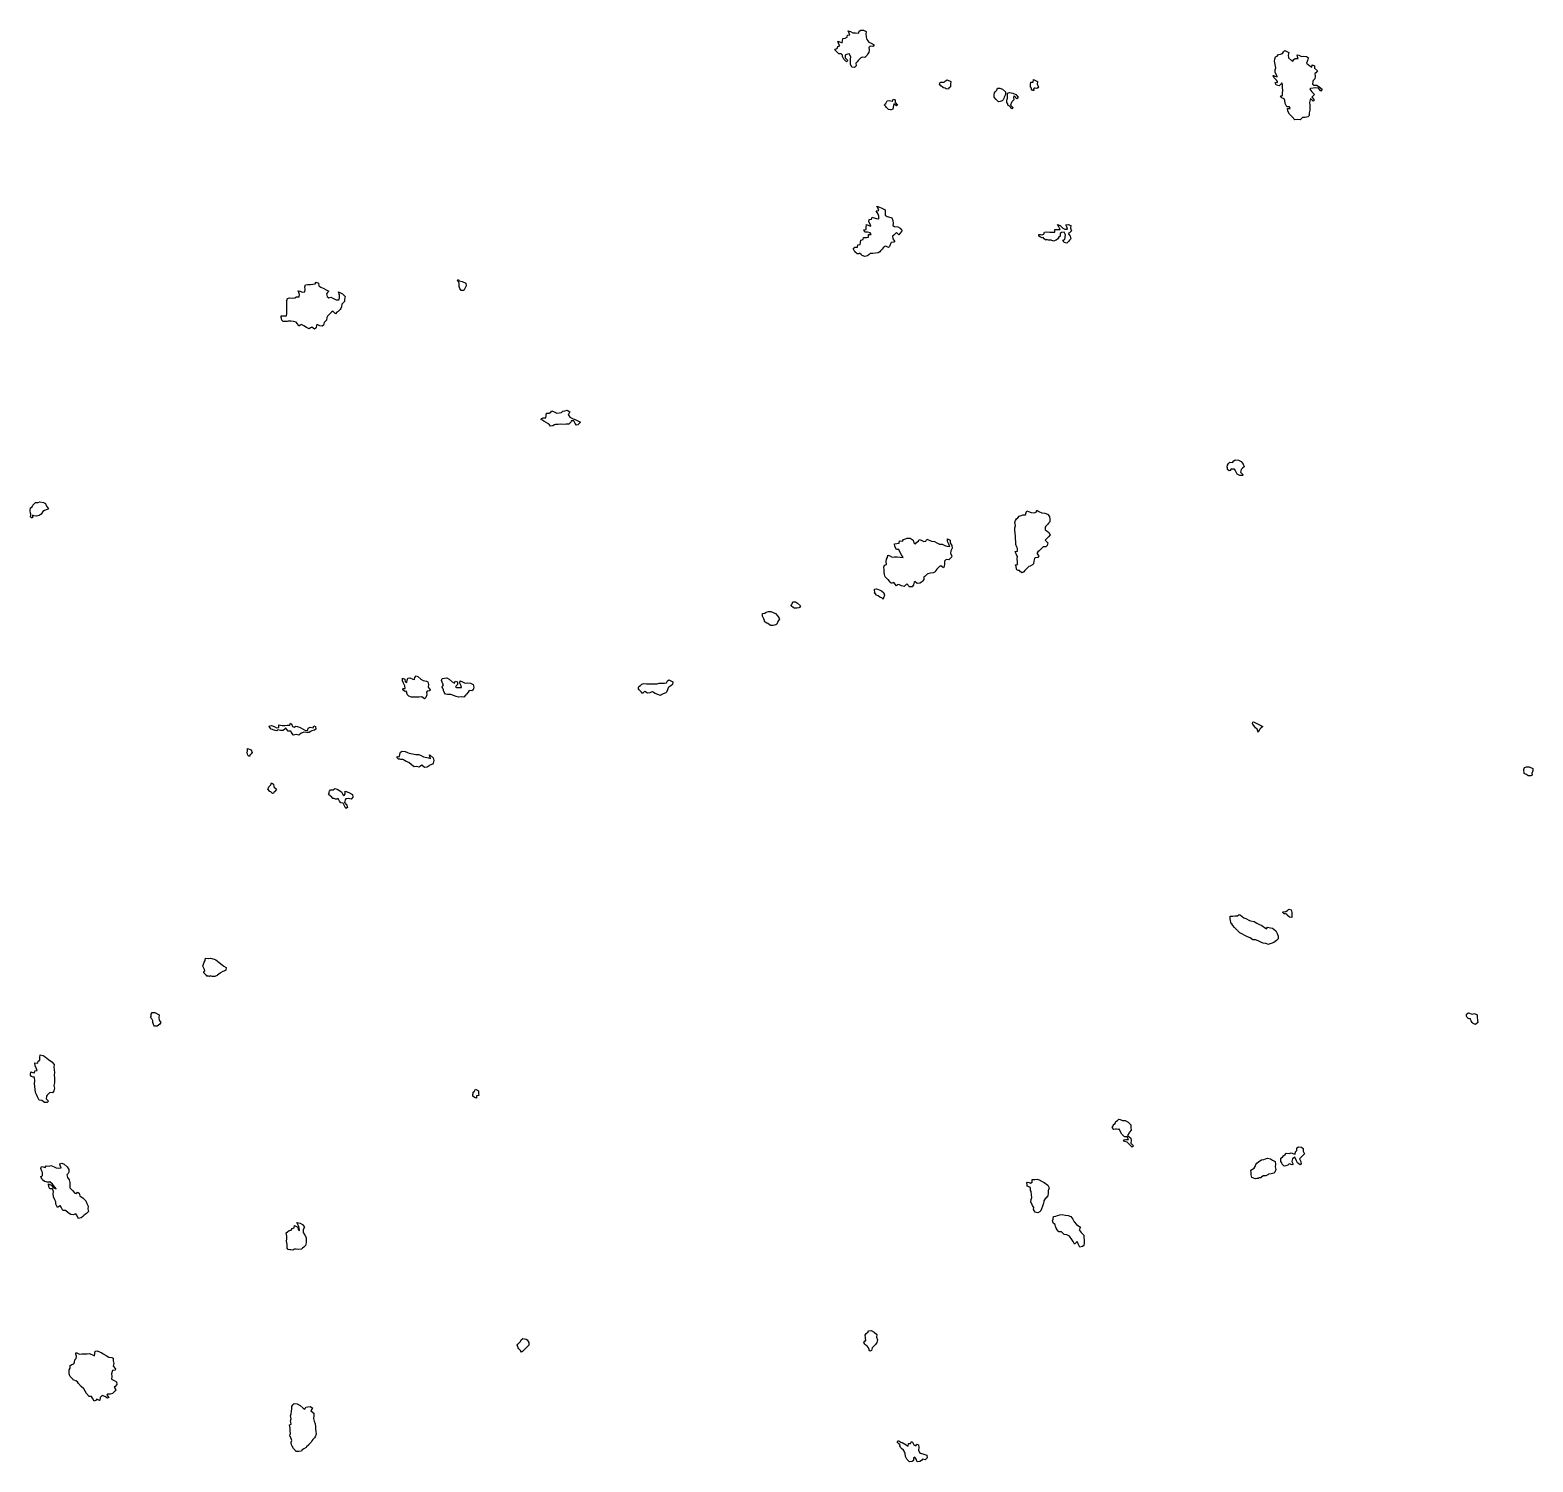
# Model space of a CAD drawing. Extents: x 450006 to 454999, y 6465006 to 6474995.
# Drawn here: x 453782 to 454929, y 6472734 to 6473826 of the extents above; entities that cross this region are included whole.
import ezdxf

# ---------------------------------------------------------------- set-up
doc = ezdxf.new("R2010")
doc.units = 0

msp = doc.modelspace()

# ---------------------------------------------------------------- linework, layer by layer
at = {"layer": '1010'}
for points in [[(454397, 6473810), (454396, 6473811), (454396.34, 6473811.64), (454397, 6473811.98), (454397.74, 6473812.24), (454398.38, 6473813.6), (454399.94, 6473814.04), (454399, 6473815.54), (454398.3, 6473817.68), (454400.44, 6473817), (454401.66, 6473816.32), (454401.9, 6473818.08), (454402.28, 6473819.7), (454404, 6473819.98), (454405.34, 6473820.64), (454405.74, 6473822.24), (454407.48, 6473822.5), (454407, 6473823.94), (454406.28, 6473825.7), (454408.08, 6473825), (454409.9, 6473824.08), (454411.92, 6473824.06), (454414.16, 6473823.82), (454414.6, 6473825.38), (454415.8, 6473826.18), (454418, 6473825.98), (454419.98, 6473825), (454419.64, 6473823), (454419.92, 6473821), (454420.48, 6473819), (454421.98, 6473817), (454423.7, 6473816.28), (454426.18, 6473815), (454425, 6473813.7), (454423, 6473814), (454421.98, 6473813), (454422.28, 6473811), (454422.08, 6473809), (454421, 6473807.9), (454420.62, 6473807), (454419, 6473805.36), (454417, 6473805.48), (454415.98, 6473805), (454415, 6473804), (454413.98, 6473803), (454413, 6473802), (454411.98, 6473801), (454412.3, 6473799), (454411, 6473797.5), (454409, 6473797.94), (454407.94, 6473800.04), (454408, 6473801.98), (454408, 6473803.98), (454408.22, 6473805.76), (454407, 6473808.1), (454405, 6473807.56), (454403.98, 6473807), (454403.98, 6473805), (454405.98, 6473803), (454405, 6473802), (454403, 6473804), (454402, 6473805.98), (454402, 6473807), (454401, 6473808), (454399.98, 6473808), (454399, 6473808), (454398, 6473809), (454397, 6473810), (454397, 6473810)], [(454731, 6473790), (454730.6, 6473791), (454730.48, 6473791.5), (454731, 6473791.62), (454731.9, 6473791), (454733.46, 6473790.52), (454733, 6473792.08), (454732.12, 6473793.86), (454732.02, 6473795.96), (454732.66, 6473797.32), (454732.04, 6473799.94), (454731.6, 6473802.38), (454731.9, 6473804.08), (454732.3, 6473805.68), (454733.66, 6473806.32), (454734.48, 6473807.5), (454736.06, 6473807.92), (454737.72, 6473808.26), (454738.28, 6473809.7), (454739.44, 6473810.54), (454742.42, 6473809), (454742.04, 6473807), (454742.3, 6473805), (454744.38, 6473803), (454745.42, 6473802.56), (454746.32, 6473803.66), (454747.4, 6473804.58), (454749.48, 6473804.5), (454749, 6473805.82), (454748.76, 6473807.22), (454750.16, 6473807), (454752, 6473805.98), (454753.62, 6473806.36), (454756, 6473805.98), (454757.46, 6473805), (454757, 6473804), (454756.66, 6473803), (454756.04, 6473801), (454758.54, 6473799), (454760, 6473797.98), (454760.22, 6473799.76), (454761.98, 6473799), (454761.98, 6473797), (454764.44, 6473795), (454763, 6473793.44), (454762.4, 6473793), (454762.52, 6473791), (454762.26, 6473789), (454761, 6473787.72), (454760.66, 6473787), (454760.52, 6473785), (454761.76, 6473784.22), (454763.9, 6473784.08), (454765.72, 6473783), (454767.78, 6473781), (454767, 6473779.62), (454765, 6473781.9), (454763, 6473782.14), (454761, 6473781.98), (454759, 6473781.52), (454758.46, 6473781), (454759.98, 6473779), (454761.98, 6473777), (454761, 6473776), (454760.06, 6473775), (454761.84, 6473773), (454761, 6473772), (454759, 6473773.92), (454758.66, 6473773), (454758.32, 6473771), (454758.48, 6473769), (454758.58, 6473767), (454758.5, 6473765), (454757.98, 6473763), (454758.08, 6473761), (454757, 6473760.06), (454755, 6473759.52), (454753, 6473759.5), (454752.32, 6473759), (454751, 6473757.66), (454749, 6473758.08), (454747, 6473757.82), (454745, 6473760), (454743, 6473762.14), (454741.64, 6473764.34), (454741.54, 6473766.44), (454743.6, 6473766.38), (454743, 6473767.66), (454741, 6473767.74), (454739.74, 6473770.24), (454739.46, 6473772.52), (454739, 6473773.76), (454737, 6473774.6), (454736, 6473775.98), (454737.7, 6473776.28), (454737.58, 6473778.4), (454737.82, 6473780.16), (454737.74, 6473782.24), (454737.62, 6473784.36), (454737, 6473786), (454736.24, 6473785), (454735, 6473783.74), (454733, 6473784.06), (454731.94, 6473786.04), (454733, 6473786.56), (454733.74, 6473786.24), (454733.76, 6473787), (454733, 6473788), (454732, 6473789), (454731, 6473790), (454731, 6473790)], [(454477, 6473783.62), (454475.8, 6473785), (454476.06, 6473785.92), (454477, 6473786.48), (454477.46, 6473786.52), (454479.54, 6473786.44), (454480.46, 6473787.52), (454481.7, 6473788.28), (454484.44, 6473787), (454484.26, 6473785), (454484.24, 6473783), (454483, 6473781.74), (454482.8, 6473781.18), (454481, 6473781.26), (454480.12, 6473781.86), (454479, 6473782.02), (454477.84, 6473783), (454477, 6473783.62), (454477, 6473783.62)], [(454547, 6473780), (454546, 6473781), (454546, 6473781.98), (454545.36, 6473783), (454545.42, 6473784.56), (454545.6, 6473786.38), (454547.48, 6473786.5), (454547.56, 6473788.42), (454550.72, 6473787), (454550.48, 6473785), (454551.52, 6473783), (454551, 6473782.12), (454550.28, 6473781.7), (454549, 6473781.96), (454548.22, 6473781.76), (454547.54, 6473781), (454547.98, 6473780), (454547, 6473780), (454547, 6473780)], [(454435, 6473767.86), (454434.04, 6473769), (454434.28, 6473769.7), (454435, 6473770.28), (454435.24, 6473770.74), (454435.88, 6473772.1), (454437.52, 6473772.46), (454440, 6473771.98), (454440.58, 6473773.4), (454441.98, 6473773), (454441.98, 6473771), (454443.98, 6473769), (454443, 6473768.38), (454441, 6473770), (454440.78, 6473769), (454440.62, 6473767), (454440.22, 6473765.76), (454439, 6473765.4), (454438.56, 6473765.42), (454437, 6473765.66), (454435.5, 6473767), (454435, 6473767.86), (454435, 6473767.86)], [(454519, 6473773.52), (454517.52, 6473775), (454517.52, 6473776.46), (454517.54, 6473777), (454517.76, 6473778.22), (454518.6, 6473779.38), (454519.74, 6473780.24), (454520.08, 6473781.9), (454522, 6473781.98), (454523.98, 6473781), (454526.22, 6473779), (454526.16, 6473777), (454525.38, 6473775), (454525, 6473773.9), (454524.44, 6473773), (454523.78, 6473772.2), (454523, 6473771.84), (454522.3, 6473771.68), (454521, 6473771.4), (454519.4, 6473773), (454519, 6473773.52), (454519, 6473773.52)], [(454529, 6473768.44), (454528, 6473769), (454528, 6473769.98), (454527.24, 6473771), (454527.24, 6473772.74), (454527.78, 6473774.2), (454527.86, 6473776.12), (454527.92, 6473778.06), (454529.42, 6473778.56), (454531.94, 6473778.04), (454534.04, 6473777), (454535.82, 6473775), (454535, 6473773.82), (454533, 6473775.94), (454532.4, 6473775), (454532.64, 6473773), (454531, 6473771.34), (454530.74, 6473771), (454529.98, 6473769), (454531, 6473767.98), (454531.98, 6473767), (454531.58, 6473766.4), (454531, 6473766), (454530.44, 6473767), (454529, 6473768.44), (454529, 6473768.44)], [(454411, 6473657.62), (454410.24, 6473659), (454410.28, 6473659.7), (454411, 6473660.3), (454411.36, 6473660.62), (454413.4, 6473660.58), (454413.6, 6473662.38), (454415.32, 6473662.66), (454415.76, 6473664.22), (454416, 6473665.98), (454417.56, 6473666.42), (454418, 6473667.98), (454420.14, 6473667.84), (454421.7, 6473668.28), (454421.82, 6473670.16), (454423.8, 6473670.18), (454423, 6473671.4), (454421, 6473672), (454419, 6473672), (454418.22, 6473673.76), (454420, 6473673.98), (454420.08, 6473675.9), (454420.24, 6473677.74), (454421.98, 6473677), (454423.4, 6473676.58), (454423, 6473678), (454422.02, 6473679.96), (454422.36, 6473681.62), (454424, 6473681.98), (454424.46, 6473683.52), (454425.98, 6473683), (454427.54, 6473682.44), (454429.68, 6473682.3), (454429.74, 6473684.24), (454429, 6473685.82), (454427.58, 6473688.4), (454429.5, 6473688.48), (454429, 6473689.94), (454428.2, 6473691.78), (454430.04, 6473691), (454431.4, 6473690.58), (454434.58, 6473689), (454434.58, 6473687), (454434.36, 6473685), (454436.1, 6473683.88), (454438.76, 6473683.22), (454439.66, 6473683), (454440.34, 6473681), (454440.58, 6473679), (454440.36, 6473677), (454441.54, 6473676.44), (454444, 6473675.98), (454445.98, 6473675), (454447.48, 6473673), (454447, 6473672.48), (454445.76, 6473671), (454445, 6473669.96), (454443, 6473671.8), (454442.38, 6473671), (454441, 6473669.6), (454439.98, 6473669), (454440.42, 6473667), (454441.74, 6473665), (454441, 6473664.48), (454439, 6473664.12), (454438.52, 6473663), (454437.7, 6473661), (454437, 6473660.36), (454435, 6473661.38), (454434.12, 6473661), (454433, 6473660.02), (454432.12, 6473659), (454431, 6473657.7), (454430.28, 6473657), (454429, 6473656.2), (454427, 6473655.94), (454425, 6473655.78), (454423, 6473655.82), (454422.34, 6473655), (454421, 6473654.06), (454419, 6473653.4), (454417, 6473654.1), (454416.08, 6473655), (454415, 6473656.02), (454414.38, 6473655.6), (454413, 6473655.44), (454411.44, 6473657), (454411, 6473657.62), (454411, 6473657.62)], [(454553, 6473668.14), (454551.76, 6473669), (454551.78, 6473670.2), (454553, 6473670.22), (454554, 6473669.98), (454555.42, 6473670.56), (454555.96, 6473672.02), (454557.74, 6473672.24), (454560, 6473671.98), (454562.06, 6473671.92), (454563.88, 6473672.1), (454564, 6473673.98), (454566, 6473673.98), (454567.86, 6473674.12), (454567, 6473676), (454566, 6473677.98), (454567.98, 6473677), (454569.98, 6473675), (454571.56, 6473674.42), (454573.6, 6473674.38), (454573, 6473676.16), (454572.32, 6473677.66), (454574.12, 6473677.86), (454576.08, 6473677), (454575.98, 6473675), (454576.52, 6473673), (454575, 6473671.46), (454573.98, 6473671), (454575.68, 6473669), (454576.16, 6473667), (454575, 6473666), (454574.26, 6473665), (454573, 6473663.58), (454571, 6473664), (454570, 6473665.98), (454571.58, 6473666.4), (454571.74, 6473668.24), (454572, 6473669.98), (454571, 6473672), (454569, 6473671.86), (454567.98, 6473671), (454568.08, 6473669), (454567, 6473668.16), (454566.24, 6473667), (454565, 6473665.92), (454563, 6473665.22), (454561, 6473665.88), (454559, 6473666), (454557.64, 6473666.34), (454557, 6473665.78), (454555.78, 6473667), (454555, 6473668), (454554.22, 6473667.76), (454553, 6473668.14), (454553, 6473668.14)], [(454109, 6473634), (454108.2, 6473635), (454108.42, 6473635.56), (454109, 6473635.98), (454109.38, 6473635), (454111.7, 6473634.28), (454114.56, 6473633), (454114.64, 6473631), (454113.82, 6473629), (454113, 6473627.58), (454111, 6473627.4), (454109.8, 6473629), (454109.4, 6473630.58), (454109.38, 6473631), (454109.38, 6473632.6), (454109.54, 6473633), (454109, 6473634), (454109, 6473634)], [(453975, 6473603.84), (453974.14, 6473605), (453973.84, 6473606.14), (453973.68, 6473607), (453973.68, 6473608.3), (453975.88, 6473608.1), (453977.72, 6473608.26), (453978, 6473609.98), (453978, 6473611.98), (453978, 6473613.98), (453978, 6473615.98), (453978, 6473617.98), (453978, 6473619.98), (453978.48, 6473621.5), (453980.04, 6473621.94), (453982.24, 6473621.74), (453983.94, 6473622.04), (453985.32, 6473622.66), (453987.34, 6473622.64), (453987.56, 6473624.42), (453987, 6473626), (453986.66, 6473627.32), (453987.98, 6473627), (453989.74, 6473626.24), (453991.56, 6473626.42), (453991.82, 6473628.16), (453991.58, 6473630.4), (453992.22, 6473631.76), (453994, 6473631.98), (453995.86, 6473632.12), (453997.74, 6473632.24), (453999.5, 6473632.48), (454000.2, 6473633.78), (454001.98, 6473633), (454002.4, 6473631), (454003.9, 6473630.08), (454006.18, 6473629), (454007.88, 6473628.1), (454010.02, 6473627), (454009, 6473625.88), (454008.3, 6473625), (454008.62, 6473623), (454010, 6473621.98), (454011.52, 6473622.46), (454014.46, 6473621), (454015.54, 6473620.44), (454017.64, 6473620.34), (454018, 6473621.98), (454018.02, 6473623.96), (454017.4, 6473626.58), (454020.52, 6473625), (454022.32, 6473623), (454021.98, 6473621), (454021.98, 6473619), (454021, 6473618), (454019.98, 6473617), (454019.76, 6473615), (454019, 6473613.86), (454018.54, 6473613), (454017, 6473611.44), (454016.18, 6473611), (454015, 6473609.8), (454013, 6473611.68), (454011.98, 6473611), (454011, 6473610), (454009.98, 6473609), (454009, 6473608), (454008.48, 6473607), (454008.26, 6473605), (454007, 6473603.72), (454006.38, 6473603), (454005.88, 6473601), (454005, 6473600.38), (454003, 6473600.44), (454001, 6473601.62), (454000.44, 6473601), (454000.28, 6473599), (453999, 6473597.98), (453997, 6473599.5), (453995.98, 6473599), (453995, 6473598.34), (453993, 6473599.32), (453991, 6473600.44), (453989, 6473601.68), (453987.98, 6473601), (453987, 6473600.3), (453986, 6473601.98), (453985, 6473603.48), (453983, 6473603.74), (453981, 6473604), (453979.98, 6473604), (453979, 6473604), (453978.16, 6473603.82), (453977, 6473603.82), (453976.14, 6473603.84), (453975, 6473603.84), (453975, 6473603.84)], [(454173, 6473528.5), (454171.86, 6473529), (454172.12, 6473529.86), (454173, 6473530.02), (454173.58, 6473530.4), (454175.56, 6473530.42), (454175.74, 6473532.24), (454176.14, 6473533.84), (454178, 6473533.98), (454179.32, 6473534.66), (454180.18, 6473535.8), (454181.9, 6473535), (454184, 6473533.98), (454185.84, 6473534.14), (454187.44, 6473534.54), (454188.48, 6473535.5), (454190.16, 6473535.82), (454191.74, 6473536.24), (454193.8, 6473535), (454193, 6473533.52), (454192.66, 6473533), (454193.9, 6473531), (454196.34, 6473529.64), (454197.98, 6473529), (454200, 6473527.98), (454201.98, 6473527), (454201, 6473526), (454199.98, 6473525), (454199, 6473524.66), (454198, 6473525.98), (454197, 6473528), (454195, 6473528), (454194.54, 6473527), (454193, 6473525.48), (454191, 6473525.42), (454189, 6473525.32), (454187, 6473525.46), (454185, 6473525.36), (454183, 6473525.32), (454182.28, 6473525), (454181, 6473524.28), (454179, 6473524.06), (454178.28, 6473525), (454177, 6473526), (454175.32, 6473527), (454175, 6473527.32), (454174.38, 6473527.6), (454173, 6473528.5), (454173, 6473528.5)], [(454697, 6473489.86), (454695.74, 6473491), (454695.74, 6473492.24), (454695.4, 6473493), (454695.7, 6473494.28), (454696.34, 6473495.64), (454697.34, 6473496.64), (454699.6, 6473496.38), (454700.42, 6473497.56), (454701.64, 6473498.34), (454704, 6473497.98), (454706.06, 6473497), (454707.54, 6473495), (454708.38, 6473493), (454707, 6473492), (454705.98, 6473491), (454705.58, 6473489), (454707.72, 6473487), (454707, 6473486.28), (454705, 6473486.4), (454703, 6473487.46), (454701.46, 6473490.52), (454701, 6473491.16), (454700.78, 6473491.2), (454699, 6473491.2), (454698.58, 6473491.4), (454698.24, 6473491), (454697.76, 6473490.22), (454697, 6473489.86), (454697, 6473489.86)], [(453783, 6473454), (453782, 6473455), (453782.52, 6473455.46), (453782.52, 6473457), (453782.34, 6473457.64), (453782.18, 6473459.8), (453782.24, 6473461.74), (453783.6, 6473462.38), (453784.14, 6473463.84), (453785.22, 6473464.76), (453786.1, 6473465.88), (453788.16, 6473465.82), (453789.56, 6473466.42), (453792.18, 6473465.8), (453793.84, 6473465), (453794.46, 6473463), (453796.04, 6473461), (453795, 6473460.36), (453793, 6473459.64), (453791.78, 6473459), (453791, 6473457.58), (453790.44, 6473457), (453789, 6473455.98), (453787, 6473455.32), (453786.58, 6473455.4), (453785, 6473455.58), (453783.76, 6473456.22), (453783.76, 6473455), (453783.98, 6473454), (453783, 6473454), (453783, 6473454)], [(454535, 6473414.38), (454534.5, 6473415), (454534.78, 6473415.2), (454534.5, 6473417), (454533.84, 6473418.14), (454535.52, 6473418.46), (454535.48, 6473420.5), (454535.28, 6473422.7), (454535.44, 6473424.54), (454535, 6473425.42), (454533.6, 6473428.38), (454535.4, 6473428.58), (454535.32, 6473430.66), (454535, 6473431.8), (454534.24, 6473433.74), (454534.18, 6473435.8), (454533.88, 6473438.1), (454533.98, 6473440), (454533.66, 6473442.32), (454533.32, 6473444.66), (454533.5, 6473446.48), (454533.78, 6473448.2), (454533.52, 6473450.46), (454533.9, 6473452.08), (454534.74, 6473453.24), (454535.8, 6473454.18), (454536.74, 6473455.24), (454538.22, 6473455.76), (454539.72, 6473456.26), (454541.66, 6473456.32), (454541.92, 6473458.06), (454542.52, 6473459.46), (454543.94, 6473459), (454545.74, 6473458.24), (454548.16, 6473457.82), (454549.56, 6473458.42), (454550.12, 6473459.86), (454551.66, 6473459), (454554, 6473457.98), (454556.22, 6473457.76), (454558.28, 6473457), (454559.78, 6473455), (454560.22, 6473453), (454560, 6473451), (454559, 6473449.98), (454558.22, 6473449), (454557, 6473447.76), (454556.52, 6473447), (454556.56, 6473445), (454558, 6473443.98), (454559.32, 6473443), (454560.38, 6473441), (454559, 6473439.6), (454558.48, 6473439), (454557, 6473437.5), (454556.44, 6473437), (454558.64, 6473435), (454557.98, 6473433), (454557, 6473432), (454555, 6473432), (454554.08, 6473431), (454553, 6473429.9), (454552.02, 6473429), (454551, 6473428.12), (454550.14, 6473427), (454551.8, 6473425), (454551, 6473423.88), (454549, 6473423.68), (454548.28, 6473423), (454547.98, 6473421), (454547.76, 6473419), (454547, 6473418.18), (454545, 6473417.32), (454543.98, 6473417), (454543, 6473416.02), (454542.12, 6473415), (454541, 6473413.82), (454540.22, 6473413), (454539.54, 6473412.44), (454539, 6473412.1), (454537.76, 6473413), (454537, 6473413.82), (454535.98, 6473414), (454535, 6473414.38), (454535, 6473414.38)], [(454435, 6473408.54), (454434.58, 6473409), (454434.32, 6473409.66), (454434.04, 6473411), (454433.7, 6473412.28), (454433.62, 6473414.36), (454433.44, 6473416.54), (454434.04, 6473417.94), (454435.46, 6473418.52), (454435.32, 6473420.66), (454435.52, 6473422.46), (454436.26, 6473423.72), (454436.44, 6473425.54), (454437.98, 6473425), (454439.86, 6473424.12), (454441.66, 6473424.32), (454443.74, 6473424.24), (454446, 6473423.98), (454448.12, 6473423.86), (454447, 6473425.94), (454445.74, 6473428.24), (454445, 6473429.98), (454443, 6473430.02), (454441.82, 6473432.16), (454441.64, 6473434.34), (454443.4, 6473434.58), (454445.22, 6473434.76), (454445.36, 6473436.62), (454447.72, 6473436.26), (454448.52, 6473437.46), (454449.9, 6473438.08), (454451.36, 6473438.62), (454453.5, 6473438.48), (454455.74, 6473437), (454456.26, 6473435), (454457.72, 6473434.26), (454458.5, 6473435.48), (454459.78, 6473436.2), (454460.36, 6473437.62), (454461.98, 6473437), (454464, 6473435.98), (454465.6, 6473436.38), (454466.18, 6473437.8), (454468.08, 6473437), (454469.74, 6473436.24), (454472, 6473435.98), (454473.98, 6473435), (454476, 6473433.98), (454478, 6473433.98), (454479.98, 6473433), (454481.54, 6473432.44), (454483.82, 6473432.16), (454483, 6473434), (454482, 6473435.98), (454482, 6473437.98), (454483.96, 6473437), (454483.98, 6473435), (454485.38, 6473433), (454485.5, 6473431), (454485, 6473429.82), (454484.54, 6473429), (454484.36, 6473427), (454485.32, 6473425), (454485, 6473424.12), (454483.96, 6473423), (454483, 6473422.02), (454481, 6473422.32), (454479.7, 6473421), (454479.74, 6473419), (454479.48, 6473417), (454479, 6473415.88), (454477, 6473417.42), (454475.82, 6473417), (454475, 6473416), (454473.98, 6473415), (454473, 6473414), (454472.66, 6473413), (454471, 6473412.16), (454469, 6473411.9), (454467, 6473411.5), (454466.52, 6473411), (454465, 6473409.54), (454463.9, 6473409), (454463.96, 6473407), (454463, 6473405.76), (454462.08, 6473405), (454461, 6473404.36), (454459, 6473403.9), (454457, 6473405.48), (454456.48, 6473405), (454456.1, 6473403), (454455, 6473401.4), (454453, 6473401.5), (454451, 6473403.82), (454450.28, 6473403), (454449, 6473401.7), (454447, 6473402.22), (454445, 6473403.32), (454443.98, 6473403), (454443, 6473402.1), (454441, 6473404.74), (454439.64, 6473404.34), (454439, 6473404.34), (454438.34, 6473405), (454437, 6473406.7), (454436.46, 6473407), (454435, 6473408.54), (454435, 6473408.54)], [(454427, 6473396.24), (454426.16, 6473397), (454426.5, 6473397.48), (454426.22, 6473399), (454426.28, 6473399.7), (454427.96, 6473400.02), (454430.58, 6473399), (454431.62, 6473398.36), (454433.46, 6473397), (454434.02, 6473395), (454433.24, 6473393), (454433, 6473392), (454432, 6473393), (454431, 6473393.24), (454430.38, 6473393.6), (454429, 6473394.5), (454427.84, 6473395), (454427, 6473396.24), (454427, 6473396.24)], [(454363, 6473386.6), (454362.62, 6473387), (454362.68, 6473387.3), (454363, 6473387.86), (454363.48, 6473388.5), (454364, 6473389.98), (454366, 6473389.98), (454367.62, 6473389), (454369.84, 6473387), (454369, 6473385.7), (454368.66, 6473385.32), (454367, 6473385.26), (454366.74, 6473385.24), (454365, 6473385.2), (454364.32, 6473385.66), (454363, 6473386.6), (454363, 6473386.6)], [(454341, 6473378.54), (454340.74, 6473379), (454340.8, 6473379.18), (454340.8, 6473381), (454340.84, 6473381.14), (454342.68, 6473381.3), (454343.78, 6473382.2), (454345.32, 6473382.66), (454347.32, 6473382.66), (454350.66, 6473381), (454352.66, 6473379), (454353.72, 6473377), (454353, 6473375.7), (454352.66, 6473375), (454351.68, 6473373), (454351, 6473372.5), (454349, 6473372.04), (454347, 6473371.94), (454345, 6473373.46), (454344.28, 6473373.7), (454343, 6473374.58), (454342.46, 6473375), (454342.3, 6473375.68), (454341.94, 6473377), (454341, 6473378.54), (454341, 6473378.54)], [(454067, 6473322.3), (454066.46, 6473323), (454066.44, 6473323.54), (454067, 6473323.94), (454068.18, 6473323.8), (454067.94, 6473326.04), (454067, 6473328), (454066.2, 6473329.78), (454066.18, 6473331.8), (454068.08, 6473331), (454068.14, 6473329), (454069.52, 6473328.46), (454069.76, 6473330.22), (454070.2, 6473331.78), (454071.84, 6473332.14), (454074.14, 6473331), (454075.32, 6473330.66), (454075.62, 6473332.36), (454076.5, 6473333.48), (454077.98, 6473333), (454080.28, 6473331), (454082, 6473329.98), (454084.42, 6473329.56), (454085.58, 6473329), (454085.92, 6473327), (454085.86, 6473325), (454087.28, 6473323), (454087, 6473322.06), (454085, 6473321.96), (454084.6, 6473321), (454084.62, 6473319), (454083.9, 6473317), (454083, 6473316.14), (454081, 6473317.54), (454079, 6473317.36), (454077, 6473317.32), (454075, 6473317.32), (454073, 6473317.32), (454071, 6473317.96), (454069.94, 6473319), (454069.54, 6473320.44), (454069.42, 6473321), (454069, 6473321.84), (454068.28, 6473321.7), (454067, 6473322.3), (454067, 6473322.3)], [(454097, 6473324.2), (454096.32, 6473325), (454096.44, 6473325.54), (454097, 6473325.98), (454097.34, 6473326.64), (454097, 6473327.58), (454096, 6473329.98), (454096.5, 6473331.48), (454098.1, 6473331.88), (454099.94, 6473332.04), (454101.86, 6473331), (454103.98, 6473329), (454105.92, 6473328.06), (454106.48, 6473329.5), (454108.22, 6473329), (454108.06, 6473327), (454107, 6473325.92), (454106.58, 6473325), (454107.34, 6473324.64), (454109.26, 6473324.72), (454111.32, 6473324.66), (454111, 6473326), (454110, 6473327.98), (454110.24, 6473329.74), (454111.98, 6473329), (454114, 6473327.98), (454115.86, 6473328.12), (454118.08, 6473327.9), (454120.14, 6473327), (454120.66, 6473325), (454120.1, 6473323), (454119, 6473322.04), (454117, 6473322.3), (454116.38, 6473321), (454115, 6473319.6), (454114.38, 6473319), (454113, 6473317.32), (454111, 6473317.46), (454109, 6473317.4), (454107, 6473317.7), (454105, 6473318.44), (454103, 6473319.44), (454101, 6473319.24), (454100.64, 6473319.34), (454099, 6473319.56), (454098.02, 6473321), (454097.48, 6473322.5), (454097.56, 6473323), (454097, 6473324.2), (454097, 6473324.2)], [(454247, 6473322.66), (454246.74, 6473323), (454246.36, 6473323.62), (454246.36, 6473325), (454246.46, 6473325.52), (454247.72, 6473326.26), (454248.76, 6473327.22), (454250.28, 6473327.7), (454252.48, 6473327.5), (454254.62, 6473327.36), (454256.44, 6473327.54), (454258.56, 6473327.42), (454260.56, 6473327.42), (454262.06, 6473327.92), (454264.04, 6473327.94), (454265.98, 6473328), (454267.64, 6473328.34), (454268.26, 6473329.72), (454269.5, 6473330.48), (454272.48, 6473329), (454272.22, 6473327), (454271, 6473326), (454269.5, 6473325), (454269, 6473324.3), (454268.28, 6473323), (454267.62, 6473321), (454267, 6473320.5), (454265, 6473319.96), (454263.52, 6473319), (454263, 6473318.62), (454261, 6473319.4), (454259, 6473320.08), (454257, 6473321.34), (454255.98, 6473321), (454255, 6473320.66), (454253, 6473320.32), (454251, 6473321.5), (454250.62, 6473321.36), (454250.22, 6473321), (454249.68, 6473320.3), (454249, 6473320.4), (454248.5, 6473321), (454247, 6473322.66), (454247, 6473322.66)], [(453965, 6473294.2), (453964.5, 6473295), (453964.6, 6473295.38), (453965, 6473295.54), (453966.24, 6473295.74), (453968.22, 6473295), (453970, 6473293.98), (453971.8, 6473294.18), (453971.9, 6473296.08), (453974.36, 6473295.62), (453976.3, 6473295.68), (453978.1, 6473295.88), (453980.14, 6473295.84), (453980.64, 6473297.34), (453981.36, 6473297), (453982.16, 6473295), (453983.62, 6473294.36), (453984.74, 6473295.24), (453985.86, 6473295), (453987.62, 6473294.36), (453990.4, 6473293), (453992.06, 6473291.92), (453993.92, 6473292.06), (453994.3, 6473293.68), (453995.64, 6473294.34), (453998, 6473293.98), (453998.44, 6473295.54), (453999.82, 6473295), (453999.98, 6473293), (453999, 6473292.22), (453997, 6473291.64), (453996.06, 6473291), (453995, 6473290.28), (453993, 6473290.3), (453991, 6473290.56), (453989, 6473289.82), (453987.94, 6473289), (453987, 6473288.34), (453985, 6473288.76), (453983, 6473288.24), (453981.32, 6473290.66), (453981, 6473291.36), (453979, 6473291.48), (453977, 6473293.9), (453976.28, 6473293), (453975, 6473291.82), (453973, 6473291.96), (453971, 6473292.36), (453970.38, 6473291.6), (453969, 6473291.92), (453967.5, 6473292.48), (453967, 6473292.7), (453966, 6473293), (453965, 6473294.2), (453965, 6473294.2)], [(454715, 6473296.6), (454714.74, 6473297), (454714.78, 6473297.2), (454715, 6473298.18), (454715.56, 6473298.42), (454718.64, 6473297), (454719.46, 6473296.52), (454722.52, 6473295), (454721, 6473293.72), (454720.24, 6473293), (454719.32, 6473291), (454719, 6473290.58), (454718.66, 6473291), (454718.74, 6473291.24), (454718.4, 6473293), (454717, 6473293.94), (454716.14, 6473295), (454715, 6473296.6), (454715, 6473296.6)], [(453949, 6473272.4), (453948.18, 6473273), (453947.96, 6473274.02), (453947.38, 6473275), (453947.8, 6473276.18), (453947.92, 6473278.06), (453950.82, 6473277), (453951.56, 6473275), (453951.42, 6473274.56), (453951, 6473274.5), (453950.38, 6473273.6), (453949.7, 6473273), (453949.66, 6473272.32), (453949, 6473272.4), (453949, 6473272.4)], [(454063, 6473270.12), (454062.18, 6473271), (454062.02, 6473271.96), (454063, 6473271.78), (454063.94, 6473272.04), (454064.2, 6473273.78), (454064.56, 6473275.42), (454065.84, 6473276.14), (454068.24, 6473275.74), (454070.06, 6473275), (454071.32, 6473274.66), (454073.92, 6473274.06), (454076.42, 6473273.56), (454078.4, 6473273.58), (454079.9, 6473273), (454082.26, 6473271.72), (454084.74, 6473271.24), (454085.98, 6473271), (454087.46, 6473270.52), (454087, 6473272), (454086.74, 6473273.24), (454087.34, 6473273), (454089.66, 6473271), (454090.04, 6473269), (454089.54, 6473267), (454089, 6473266.08), (454087, 6473265.42), (454086.52, 6473265), (454085, 6473263.8), (454083, 6473263.64), (454081, 6473265.32), (454080.28, 6473265), (454079, 6473264.02), (454077, 6473264.36), (454075, 6473264.18), (454073, 6473265.68), (454071, 6473267.46), (454069, 6473268.16), (454067.62, 6473269), (454067, 6473269.42), (454066.34, 6473269.64), (454065, 6473269.7), (454064.04, 6473269.94), (454063, 6473270.12), (454063, 6473270.12)], [(454923, 6473258.44), (454922, 6473259), (454922, 6473259.98), (454921.78, 6473261), (454921.78, 6473262.2), (454922.22, 6473263.76), (454923.92, 6473264.06), (454925.76, 6473264.22), (454928.72, 6473263), (454928.72, 6473261), (454928, 6473259), (454928.1, 6473257.88), (454927, 6473257.38), (454926.8, 6473257.18), (454925, 6473257.3), (454923.74, 6473258.24), (454923, 6473258.44), (454923, 6473258.44)], [(453965, 6473245.32), (453963.34, 6473247), (453963.86, 6473248.12), (453964.3, 6473249), (453964.62, 6473249.36), (453965.68, 6473250.3), (453966.1, 6473251.88), (453967.64, 6473251), (453968.04, 6473249), (453970.1, 6473247), (453969, 6473245.64), (453968.78, 6473245.2), (453968.14, 6473245), (453967.86, 6473244.12), (453967, 6473243.9), (453965.84, 6473245), (453965, 6473245.32), (453965, 6473245.32)], [(454011, 6473242.04), (454009.84, 6473243), (454010.2, 6473243.78), (454010.32, 6473245), (454010.52, 6473245.46), (454011.36, 6473246.62), (454013.34, 6473246.64), (454014.44, 6473247.54), (454016.3, 6473247), (454017.66, 6473246.32), (454019.58, 6473245), (454020.58, 6473243), (454021.72, 6473242.26), (454022.42, 6473243.56), (454022.5, 6473245.48), (454023.98, 6473245), (454025.68, 6473244.3), (454028.06, 6473243), (454028.34, 6473241), (454027, 6473239.56), (454025, 6473240), (454023, 6473239.72), (454022.42, 6473239), (454021.94, 6473237), (454023.8, 6473235), (454024.14, 6473233), (454023, 6473232.36), (454022.2, 6473233.78), (454021, 6473236.54), (454019, 6473236.58), (454018, 6473237.98), (454017, 6473240), (454016.38, 6473239.6), (454015, 6473239.6), (454013.98, 6473240), (454013, 6473240), (454012.18, 6473241), (454011, 6473242.04), (454011, 6473242.04)], [(454739, 6473152), (454738, 6473153), (454738.22, 6473153.76), (454739, 6473153.46), (454740.26, 6473153.72), (454741.32, 6473154.66), (454742.44, 6473155.54), (454744.2, 6473155), (454744.76, 6473153), (454744.8, 6473151), (454744.8, 6473149.18), (454743, 6473149.4), (454741.18, 6473151), (454741, 6473151.68), (454739.98, 6473152), (454739, 6473152), (454739, 6473152)], [(454699, 6473144.36), (454698.22, 6473145), (454698.32, 6473145.66), (454698.06, 6473147), (454697.8, 6473148.18), (454697.74, 6473150.24), (454699.78, 6473150.2), (454701.38, 6473150.6), (454703.4, 6473150.58), (454704.58, 6473151.4), (454705.62, 6473151), (454708.06, 6473149), (454709.54, 6473148.44), (454712.44, 6473147), (454713.32, 6473146.66), (454715.9, 6473146.08), (454718.06, 6473145), (454720.06, 6473143.92), (454721.78, 6473143), (454724.62, 6473141), (454725.32, 6473140.66), (454726.24, 6473141.74), (454728.54, 6473141.44), (454729.98, 6473141), (454732.42, 6473139), (454733.64, 6473137), (454734.24, 6473135), (454734.2, 6473133), (454733, 6473131.6), (454732.16, 6473131), (454731, 6473130.12), (454729, 6473129.36), (454727.98, 6473129), (454727, 6473128.66), (454725, 6473129.32), (454723, 6473129.56), (454721, 6473130.4), (454719, 6473131.36), (454717, 6473132.08), (454715, 6473132.14), (454713, 6473133.72), (454711, 6473134.4), (454709, 6473135.4), (454707, 6473136.42), (454705, 6473137.54), (454703.54, 6473139), (454703, 6473139.46), (454701.46, 6473141), (454701, 6473141.48), (454699.82, 6473143), (454699, 6473144.36), (454699, 6473144.36)], [(453915, 6473106.5), (453914.48, 6473107), (453914.48, 6473107.5), (453915, 6473108.32), (453915.38, 6473108.6), (453915, 6473109.66), (453913.94, 6473112.04), (453914.38, 6473113.6), (453914.76, 6473115.22), (453915.62, 6473116.36), (453915.82, 6473118.16), (453917.96, 6473118.02), (453919.72, 6473118.26), (453922.46, 6473117.52), (453923.7, 6473117), (453926.4, 6473115), (453928.62, 6473113), (453929.92, 6473112.06), (453931.72, 6473111), (453931.28, 6473109), (453931, 6473108.84), (453929, 6473108), (453927.42, 6473107), (453927, 6473106.76), (453925, 6473105.2), (453924.82, 6473105), (453923, 6473104.28), (453921, 6473104.12), (453919.36, 6473104.62), (453919, 6473104.3), (453917.36, 6473104.62), (453917, 6473104.3), (453916.52, 6473105), (453915, 6473106.5), (453915, 6473106.5)], [(453875, 6473071.86), (453874.02, 6473073), (453874.38, 6473073.6), (453874.4, 6473075), (453874.52, 6473075.46), (453875.24, 6473076.74), (453877.22, 6473076.76), (453880.6, 6473075), (453880.28, 6473073), (453880.44, 6473071), (453881.7, 6473069), (453881, 6473067.74), (453879.88, 6473067), (453879, 6473066.44), (453877, 6473066.4), (453876.4, 6473067), (453876.28, 6473067.7), (453875.72, 6473069), (453875.7, 6473070.28), (453875.52, 6473071), (453875, 6473071.86), (453875, 6473071.86)], [(454879, 6473072.4), (454878.46, 6473073), (454878, 6473073.98), (454878, 6473075), (454878.16, 6473075.82), (454879.5, 6473076.48), (454882.38, 6473075.6), (454884.06, 6473075.92), (454886.1, 6473075), (454886.22, 6473073), (454886.4, 6473071), (454886.78, 6473069), (454885, 6473067.54), (454883, 6473068.4), (454882.4, 6473069), (454881.66, 6473070.32), (454881.44, 6473071), (454881, 6473072), (454879.96, 6473072.02), (454879, 6473072.4), (454879, 6473072.4)], [(453783, 6473027.94), (453782.4, 6473029), (453782.4, 6473029.58), (453782.6, 6473031), (453782.6, 6473031.38), (453784.24, 6473031), (453785.36, 6473030.62), (453785.62, 6473032.36), (453787.48, 6473032.5), (453787, 6473033.66), (453785.86, 6473036.12), (453785.68, 6473038.3), (453788, 6473037.98), (453788.28, 6473039.7), (453789.56, 6473040.42), (453789.5, 6473042.48), (453789.6, 6473044.38), (453792, 6473043.98), (453793.6, 6473043), (453795.98, 6473041), (453798.54, 6473039), (453800.34, 6473037), (453800.16, 6473035), (453800.44, 6473033), (453800.66, 6473031), (453800.42, 6473029), (453800.54, 6473027), (453800.54, 6473025), (453800.56, 6473023), (453800.18, 6473021), (453800.74, 6473019), (453800.02, 6473017), (453799, 6473015.52), (453797, 6473015.74), (453796.36, 6473015), (453795, 6473013.62), (453794.44, 6473013), (453794.32, 6473011), (453795.98, 6473009), (453795, 6473008.14), (453793, 6473008), (453791, 6473009.66), (453789, 6473009.76), (453787.68, 6473012.3), (453787, 6473014.24), (453786.18, 6473015.8), (453785.94, 6473018.04), (453785.56, 6473020.42), (453785.36, 6473022.62), (453785.66, 6473024.32), (453785.62, 6473025), (453785.4, 6473026.58), (453785.48, 6473027), (453785, 6473028), (453784.48, 6473027.5), (453783, 6473027.94), (453783, 6473027.94)], [(454121, 6473011.86), (454119.72, 6473013), (454119.9, 6473014.08), (454120, 6473015), (454120, 6473015.98), (454121.22, 6473016.76), (454121.8, 6473018.18), (454124.28, 6473017), (454124.2, 6473015), (454124.46, 6473013.52), (454123, 6473013.22), (454122.58, 6473013.4), (454122.64, 6473013), (454122.64, 6473011.34), (454121, 6473011.86), (454121, 6473011.86)], [(454609, 6472987.58), (454607.66, 6472989), (454608.24, 6472989.74), (454608.58, 6472991), (454608.74, 6472991.24), (454609.98, 6472992), (454610.48, 6472993.5), (454611.72, 6472994.26), (454612.64, 6472995.34), (454613.76, 6472995), (454615.58, 6472994.4), (454617.56, 6472994.42), (454619.98, 6472993), (454621.86, 6472991), (454621.92, 6472989), (454622.2, 6472987), (454621, 6472985.5), (454620.54, 6472985), (454619.48, 6472983), (454621.92, 6472981), (454622.24, 6472979), (454621.98, 6472977), (454623.98, 6472975), (454623, 6472974), (454621, 6472976), (454619, 6472977.86), (454617, 6472978.22), (454616.3, 6472979.68), (454618.06, 6472979.92), (454620, 6472979.98), (454619, 6472982.02), (454617, 6472981.98), (454615, 6472983.94), (454613.66, 6472986.32), (454613.6, 6472987), (454613, 6472987.88), (454612.44, 6472987.54), (454611, 6472987.7), (454610.24, 6472987.74), (454609, 6472987.58), (454609, 6472987.58)], [(454737, 6472962), (454736.38, 6472963), (454736.26, 6472963.72), (454736.26, 6472965), (454736.36, 6472965.62), (454737.68, 6472966.3), (454738.5, 6472967.48), (454739.66, 6472968.32), (454740.5, 6472969.48), (454742.74, 6472969.24), (454744.2, 6472969.78), (454746.3, 6472969), (454747.32, 6472968.66), (454747.56, 6472970.42), (454748.54, 6472971.44), (454748.44, 6472973.54), (454749.74, 6472974.24), (454752, 6472973.98), (454753.46, 6472973), (454753.48, 6472971), (454754.48, 6472969), (454753, 6472967.5), (454752.48, 6472967), (454751, 6472965.5), (454750.66, 6472965), (454751.56, 6472963), (454751.86, 6472961), (454751, 6472960.52), (454749, 6472962.12), (454748.28, 6472963.7), (454747, 6472966.4), (454745.38, 6472965), (454745, 6472964), (454744.74, 6472963), (454745.78, 6472961), (454745, 6472960.6), (454743, 6472961.24), (454742.38, 6472961), (454741.62, 6472960.36), (454741, 6472959.94), (454740.2, 6472959.78), (454739, 6472959.46), (454737.46, 6472961), (454737, 6472962), (454737, 6472962)], [(453791, 6472950), (453790.36, 6472951), (453790.24, 6472951.74), (453791, 6472951.98), (453791.62, 6472952.36), (453791.38, 6472954.6), (453791, 6472955.76), (453790.18, 6472957.8), (453790.64, 6472959.34), (453791.98, 6472959), (453793.48, 6472958.5), (453794.22, 6472959.76), (453796.54, 6472959.44), (453797.86, 6472960.12), (453800.28, 6472959), (453801.84, 6472958.14), (453804, 6472957.98), (453805.68, 6472958.3), (453805, 6472959.94), (453804.62, 6472961.36), (453806.26, 6472961.72), (453807.98, 6472961), (453810.2, 6472959), (453811.68, 6472957), (453811.48, 6472955), (453811, 6472953.96), (453810.12, 6472953), (453810.62, 6472951), (453811.92, 6472949), (453812.3, 6472947), (453812.28, 6472945), (453812.46, 6472943), (453814.34, 6472941), (453816.04, 6472939), (453817.36, 6472938.62), (453818.24, 6472939.74), (453819.44, 6472939), (453819.92, 6472937), (453822.48, 6472935), (453824.48, 6472933), (453825.38, 6472931), (453826.24, 6472929), (453826.16, 6472927), (453826.6, 6472925), (453825, 6472923.38), (453824.36, 6472923), (453823, 6472921.78), (453822.22, 6472921), (453821, 6472920), (453819, 6472919.72), (453817.48, 6472922.5), (453817, 6472923.18), (453816.08, 6472923), (453815, 6472922.5), (453813, 6472922.66), (453811, 6472923.82), (453809, 6472925.72), (453807, 6472925.82), (453805.68, 6472928.3), (453805, 6472929.54), (453804.54, 6472929), (453803, 6472928), (453801.56, 6472930.42), (453801.64, 6472932.34), (453801, 6472933.74), (453799.82, 6472936.16), (453799.62, 6472938.36), (453799.88, 6472940.1), (453799, 6472942.22), (453797, 6472942.18), (453796.2, 6472943.78), (453796, 6472945.98), (453797.98, 6472945), (453799.98, 6472943), (453801.8, 6472942.18), (453801, 6472943.58), (453799, 6472945.86), (453797, 6472947.68), (453796.62, 6472947.36), (453795, 6472947.32), (453794.36, 6472947.62), (453793, 6472947.76), (453791.62, 6472949), (453791, 6472950), (453791, 6472950)], [(454715, 6472950.54), (454714.22, 6472951), (454714, 6472951.98), (454713.62, 6472953), (454713.62, 6472954.36), (454713.44, 6472956.54), (454714.74, 6472957.24), (454715.94, 6472958.04), (454716.66, 6472959.32), (454717.24, 6472960.74), (454718.16, 6472961.82), (454719.24, 6472962.74), (454720.46, 6472963.52), (454721.72, 6472964.26), (454723.36, 6472964.62), (454724.74, 6472965.24), (454726.28, 6472965.7), (454728.38, 6472965), (454730, 6472963.98), (454731.98, 6472963), (454732.32, 6472961), (454731.98, 6472959), (454732.6, 6472957), (454731.84, 6472955), (454731, 6472954.24), (454729, 6472953.62), (454727, 6472953.32), (454726.52, 6472953), (454725, 6472952.1), (454723, 6472952.08), (454721.32, 6472951), (454721, 6472950.74), (454719.48, 6472950.5), (454719, 6472950.24), (454717.92, 6472950.06), (454717, 6472949.9), (454715.52, 6472950.46), (454715, 6472950.54), (454715, 6472950.54)], [(454543, 6472944.3), (454542.46, 6472945), (454542.72, 6472945.26), (454542.6, 6472947), (454542.68, 6472947.3), (454544.4, 6472947), (454545.4, 6472946.58), (454546.6, 6472947.38), (454546.74, 6472949.24), (454548.64, 6472949.34), (454550.4, 6472949.58), (454551.96, 6472949), (454554.24, 6472947.74), (454555.9, 6472947), (454558.46, 6472945), (454559.54, 6472943), (454559, 6472941.54), (454558.84, 6472941), (454558.78, 6472939), (454558.62, 6472937), (454557, 6472935.08), (454556.88, 6472935), (454555.44, 6472933), (454555.22, 6472931), (454555, 6472930.44), (454554.56, 6472929), (454553.72, 6472927), (454553, 6472925.2), (454552.74, 6472925), (454551, 6472924), (454549, 6472924.44), (454547.54, 6472926.44), (454548, 6472927.98), (454547, 6472929.4), (454545.66, 6472932.32), (454545.94, 6472934.04), (454546.26, 6472935.72), (454546.2, 6472937.78), (454545.82, 6472940.16), (454545.34, 6472941), (454545.34, 6472942.64), (454545.22, 6472943), (454545, 6472943.56), (454544.2, 6472943.78), (454543, 6472944.3), (454543, 6472944.3)], [(453979, 6472895.86), (453978.08, 6472897), (453978.06, 6472897.92), (453978.28, 6472899), (453978.22, 6472899.76), (453977.66, 6472902.32), (453978, 6472903.98), (453977.98, 6472906), (453977.32, 6472908.66), (453978.46, 6472909.52), (453979.64, 6472910.34), (453981.34, 6472910.64), (453982.04, 6472911.94), (453983.42, 6472912.56), (453983.74, 6472914.24), (453986.42, 6472913), (453986.56, 6472911), (453987.54, 6472910.44), (453987.4, 6472912.58), (453987, 6472913.5), (453985.5, 6472916.48), (453988, 6472915.98), (453989.98, 6472915), (453991.36, 6472913), (453991, 6472912.3), (453990.34, 6472911), (453990.44, 6472909), (453991.68, 6472907), (453992.64, 6472905), (453992.66, 6472903), (453992.58, 6472901), (453992.12, 6472899), (453991, 6472897.86), (453989.98, 6472897), (453989, 6472896.2), (453987, 6472896.06), (453985, 6472896.14), (453983.8, 6472896.18), (453983, 6472895.9), (453982.58, 6472895.4), (453981, 6472895.64), (453980.16, 6472895.82), (453979, 6472895.86), (453979, 6472895.86)], [(454563, 6472915.88), (454562.28, 6472917), (454562.22, 6472917.76), (454562.66, 6472919), (454562.66, 6472919.32), (454562.9, 6472921.08), (454564.64, 6472921.34), (454565.98, 6472922), (454567.64, 6472922.34), (454569.42, 6472922.56), (454571.82, 6472922.16), (454574, 6472921.98), (454576.08, 6472921), (454577.76, 6472919), (454578.74, 6472917), (454580.52, 6472915), (454582.2, 6472913.78), (454583.46, 6472913), (454583, 6472912), (454582.6, 6472911), (454584.08, 6472909), (454586.16, 6472907), (454586.04, 6472905), (454586.42, 6472903), (454586.28, 6472901), (454586.08, 6472899), (454585, 6472898.32), (454583, 6472897.74), (454581.72, 6472900.26), (454581, 6472902.18), (454579.92, 6472901), (454579, 6472899.9), (454577.86, 6472902.12), (454577, 6472903.48), (454575, 6472906), (454573, 6472907.22), (454571, 6472907.52), (454569, 6472909.48), (454567, 6472909.36), (454565.6, 6472911), (454565, 6472912.16), (454564.56, 6472913), (454564.42, 6472913.56), (454564.12, 6472915), (454563, 6472915.88), (454563, 6472915.88)], [(454419, 6472823.72), (454418.3, 6472825), (454418.52, 6472825.46), (454419, 6472826.36), (454419.6, 6472826.38), (454419.4, 6472828.58), (454419.32, 6472830.66), (454419.98, 6472832), (454421.16, 6472832.82), (454422, 6472833.98), (454423.84, 6472834.14), (454426.16, 6472833), (454428.06, 6472831), (454427.84, 6472829), (454428.5, 6472827), (454428.14, 6472825), (454427, 6472823.48), (454426.62, 6472823), (454425, 6472821.36), (454424.58, 6472821), (454423.98, 6472819), (454423, 6472818.52), (454422.34, 6472819), (454422.3, 6472819.68), (454421.64, 6472821), (454421, 6472821.84), (454419.64, 6472823), (454419, 6472823.72), (454419, 6472823.72)], [(454155, 6472820.1), (454154.44, 6472821), (454154.28, 6472821.7), (454153.7, 6472823), (454154.16, 6472823.82), (454155.28, 6472824.7), (454156.16, 6472825.82), (454156.84, 6472827.14), (454157.96, 6472828.02), (454160.5, 6472827.48), (454161.24, 6472827), (454162.48, 6472825), (454162.5, 6472823), (454161, 6472821.46), (454160.66, 6472821), (454159, 6472819.32), (454158.82, 6472819.16), (454158.44, 6472819), (454157.72, 6472818.26), (454157, 6472817.7), (454156.12, 6472819), (454155, 6472820.1), (454155, 6472820.1)], [(453813, 6472798.66), (453812.6, 6472799), (453812.36, 6472799.62), (453811.88, 6472801), (453811.74, 6472802.24), (453811.92, 6472804.06), (453812.52, 6472805.46), (453812.62, 6472807.36), (453813.78, 6472808.2), (453815.32, 6472808.66), (453815.92, 6472810.06), (453816.26, 6472811.72), (453817.2, 6472812.78), (453817.42, 6472814.56), (453817, 6472816), (453816.84, 6472817.14), (453817.58, 6472817), (453819.8, 6472816.18), (453821.58, 6472816.4), (453823.64, 6472816.34), (453825.54, 6472816.44), (453827.34, 6472816.64), (453830.66, 6472815), (453831.16, 6472814.82), (453831.32, 6472816.66), (453831.58, 6472818.4), (453833.24, 6472818.74), (453836.74, 6472817), (453837.66, 6472816.32), (453840.12, 6472815), (453842.2, 6472813.78), (453844.32, 6472813.66), (453845.44, 6472813), (453845.38, 6472811), (453845.8, 6472809), (453845.46, 6472807), (453847.24, 6472805), (453847, 6472803.92), (453845, 6472803.74), (453844.56, 6472803), (453844.22, 6472801), (453844.42, 6472799), (453844.24, 6472797), (453846.08, 6472795.9), (453847.84, 6472795), (453848.18, 6472793), (453847, 6472791.5), (453846.18, 6472791), (453847.34, 6472789), (453847, 6472788.1), (453845.88, 6472787), (453845, 6472786), (453843, 6472785.62), (453841, 6472785.66), (453840.48, 6472785), (453842.16, 6472783), (453841, 6472782.56), (453839, 6472783.88), (453837, 6472784.48), (453835.44, 6472783), (453835.34, 6472781), (453835, 6472780.66), (453833, 6472781.8), (453832.42, 6472781), (453831, 6472780.26), (453829.56, 6472782.42), (453829, 6472783.9), (453827, 6472783.7), (453825, 6472786), (453824, 6472787.98), (453823, 6472789.62), (453821, 6472791.52), (453819, 6472793.7), (453818.08, 6472795), (453817, 6472795.66), (453815.62, 6472796.36), (453815, 6472796.64), (453814.66, 6472797), (453813, 6472798.66), (453813, 6472798.66)], [(453981, 6472752.4), (453980.66, 6472753), (453980.3, 6472753.68), (453980.54, 6472755), (453980.62, 6472755.36), (453980.44, 6472757.54), (453980.42, 6472759.56), (453979.9, 6472762.08), (453981.24, 6472762.74), (453981, 6472764.32), (453980.74, 6472765.24), (453981.16, 6472766.82), (453981, 6472767.94), (453980.84, 6472769.14), (453981.28, 6472770.7), (453981.46, 6472772.52), (453981.62, 6472774.36), (453981.82, 6472776.16), (453982.56, 6472777.42), (453983.52, 6472778.46), (453985.78, 6472778.2), (453988.1, 6472777), (453990.28, 6472775), (453991.72, 6472774.26), (453992.42, 6472775.56), (453994.02, 6472775.96), (453995.8, 6472776.18), (453997.66, 6472775), (453997, 6472774.06), (453996.12, 6472773), (453998.4, 6472771), (453998.58, 6472769), (453998.28, 6472767), (453998.66, 6472765), (453999.64, 6472763), (453999.88, 6472761), (453999.92, 6472759), (454000.02, 6472757), (454000.32, 6472755), (453999.44, 6472753), (453999, 6472752.32), (453997.72, 6472751), (453997, 6472749.92), (453996.4, 6472749), (453995, 6472747.58), (453994.64, 6472747), (453993, 6472745.34), (453992.56, 6472745), (453991, 6472743.98), (453989.44, 6472743), (453989, 6472742), (453987, 6472741.84), (453985, 6472741.76), (453983, 6472744.16), (453982.04, 6472745.94), (453981.38, 6472747), (453981.34, 6472748.64), (453981.22, 6472749), (453981.68, 6472750.3), (453981.48, 6472751), (453981, 6472752.4), (453981, 6472752.4)], [(454445, 6472747.62), (454443.74, 6472749), (454444.04, 6472749.94), (454445, 6472749.98), (454446.36, 6472749), (454447.38, 6472748.6), (454450.48, 6472747), (454452.04, 6472745.94), (454452.14, 6472747.84), (454453.9, 6472748.08), (454454.44, 6472749.54), (454455.4, 6472749), (454456.36, 6472747), (454457.9, 6472746.08), (454458.58, 6472747.4), (454459.98, 6472747), (454460.08, 6472745), (454459.98, 6472743), (454460.58, 6472741), (454461.5, 6472740.48), (454464.04, 6472739.94), (454466.22, 6472739), (454466.52, 6472737), (454465, 6472735.46), (454463, 6472736), (454462.22, 6472735), (454461, 6472734.2), (454459, 6472734), (454458, 6472735.98), (454457, 6472737.44), (454456.14, 6472737), (454455.98, 6472735), (454455, 6472734.22), (454453, 6472733.9), (454451, 6472736.08), (454450, 6472737.98), (454449.6, 6472740.38), (454449, 6472742), (454448.36, 6472743), (454447, 6472744.14), (454446.2, 6472745), (454445.76, 6472746.22), (454445.78, 6472747), (454445, 6472747.62), (454445, 6472747.62)]]:
    msp.add_lwpolyline(points, dxfattribs=at)

doc.saveas('drawing.dxf')
